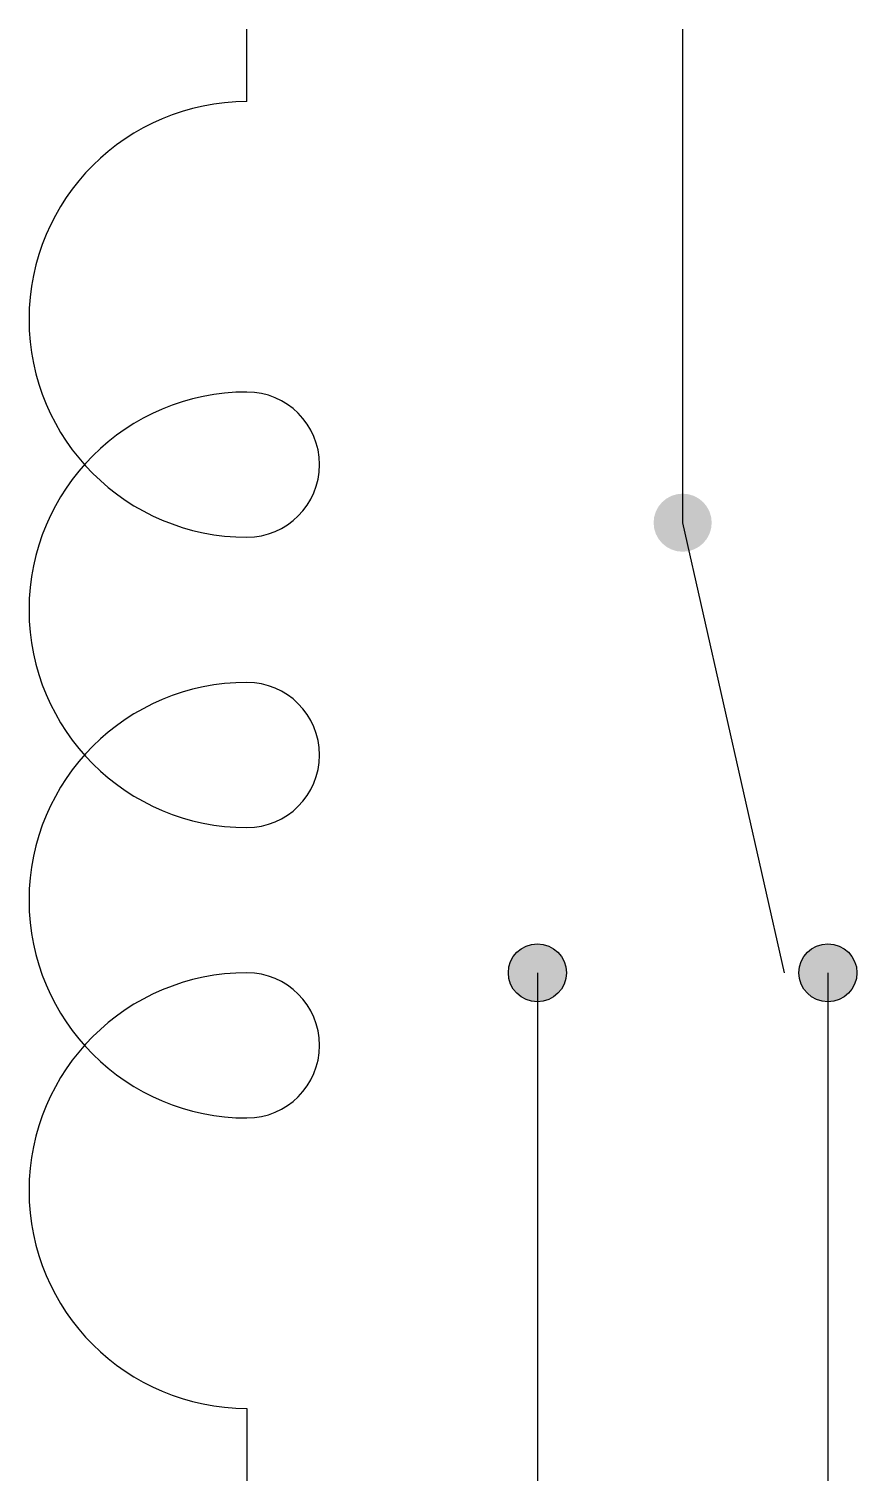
# Model space of a CAD drawing. Header units: millimetres. Extents: x -15 to 42, y 0 to 100.
import ezdxf

# ---------------------------------------------------------------- set-up
doc = ezdxf.new("R2010")
doc.units = ezdxf.units.MM
doc.layers.get('0').update_dxf_attribs({"lineweight": 25, "true_color": 0xffffff})

msp = doc.modelspace()

# ---------------------------------------------------------------- hatches: boundary and pattern name
h = msp.add_hatch(color=256)
edge = h.paths.add_edge_path()
edge.add_arc((30, 66), 2, 0, 360)
h = msp.add_hatch(color=256)
edge = h.paths.add_edge_path()
edge.add_arc((20, 35), 2, 0, 360)
h = msp.add_hatch(color=256)
edge = h.paths.add_edge_path()
edge.add_arc((40, 35), 2, 0, 360)

# ---------------------------------------------------------------- linework, layer by layer
for p, q in [((0, 95), (0, 100)), ((30, 100), (30, 66)), ((30, 66), (37, 35)), ((20, 35), (20, 0)), ((40, 35), (40, 0)), ((0, 5), (0, 0))]:
    msp.add_line(p, q)
for centre in [(20, 35), (40, 35)]:
    msp.add_circle(centre, 2)
for centre, radius, start, end in [((0, 80), 15, 90, 270), ((0, 60), 15, 90, 270), ((0, 70), 5, 270, 90), ((0, 40), 15, 90, 270), ((0, 50), 5, 270, 90), ((0, 20), 15, 90, 270), ((0, 30), 5, 270, 90)]:
    msp.add_arc(centre, radius, start, end)

doc.saveas('drawing.dxf')
